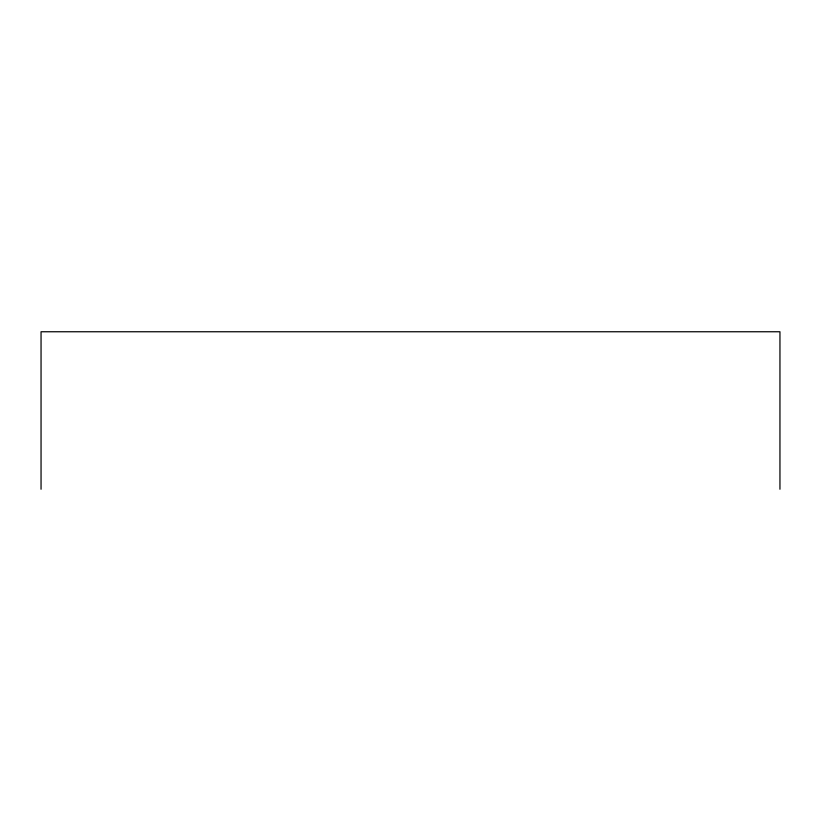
<?xml version="1.0" encoding="UTF-8"?>
<svg xmlns="http://www.w3.org/2000/svg" width="821" height="821" viewBox="0 0 821 821"><rect width="100%" height="100%" fill="white"/><g stroke="black" fill="none" stroke-linecap="round" stroke-linejoin="round"><path stroke-width="1.23" d="M779.95 489.244L779.95 331.756L41.05 331.756L41.05 489.244"/></g></svg>
